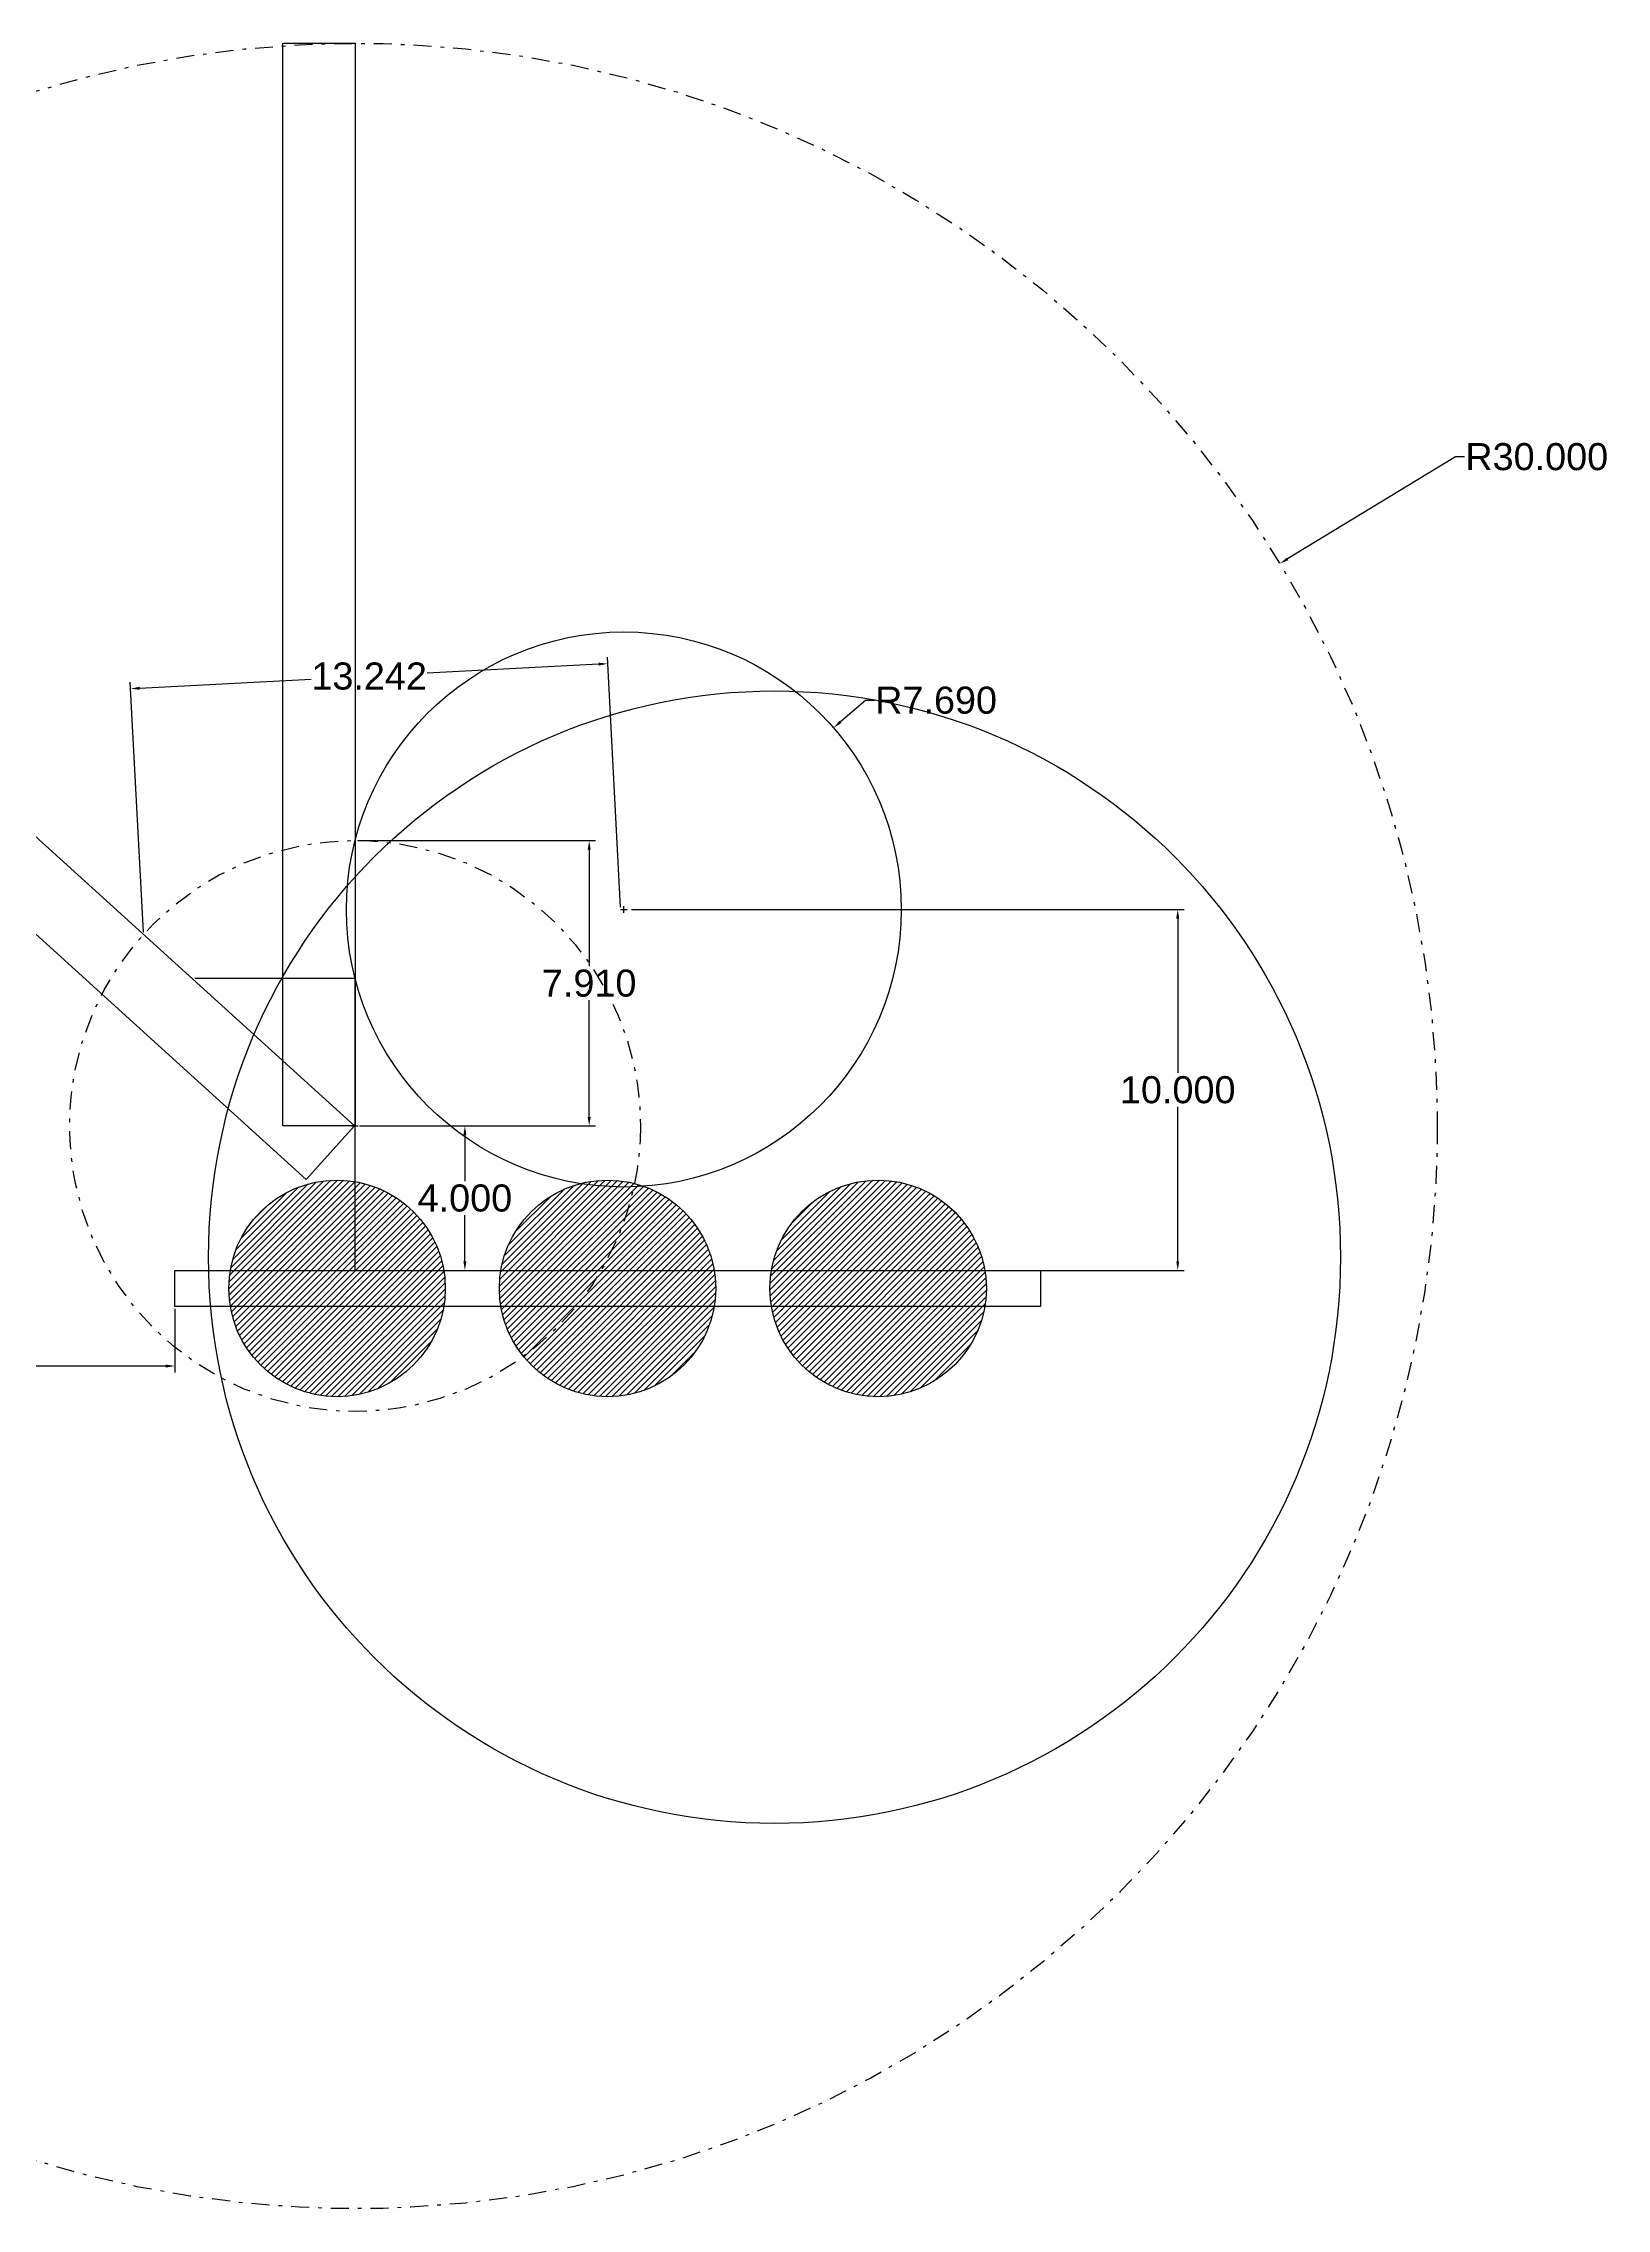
# Model space of a CAD drawing. Header units: inches. Extents: x -6.6 to 66.7, y -20 to 41.3.
# Drawn here: x 23.4 to 66.7, y -20 to 40 of the extents above; entities that cross this region are included whole.
import ezdxf

# ---------------------------------------------------------------- set-up
doc = ezdxf.new("R2010")
doc.units = ezdxf.units.IN
doc.header["$MEASUREMENT"] = 0
doc.linetypes.add('DASHDOT', pattern=[1, 0.5, -0.25, 0, -0.25])
doc.styles.get("Standard").update_dxf_attribs({"font": 'arial.ttf', "height": 0.75})
doc.dimstyles.get("Standard").update_dxf_attribs({"dimtxt": 0.18, "dimasz": 0.25, "dimexe": 0.18, "dimexo": 0.0625, "dimgap": 0.09, "dimtad": 0, "dimtih": 1, "dimtoh": 1, "dimdec": 3, "dimzin": 0, "dimdsep": 46, "dimtxsty": 'Standard', "dimcen": 0.09, "dimadec": 0, "dimazin": 0, "dimtfac": 1, "dimtdec": 4, "dimtofl": 0, "dimtmove": 0, "dimatfit": 3, "dimfxl": 1, "dimtolj": 1, "dimtzin": 0, "dimarcsym": 0})
pattern_1 = [(45, (16.4796, 0), (-0.08838835, 0.08838835), [])]

# ---------------------------------------------------------------- blocks, each defined once
blk = doc.blocks.new('*D9')
at = {"color": 0, "lineweight": -2}
for p, q in [((32.126, 9.992), (35.225, 9.992)), ((35.045, 9.742), (35.045, 8.465)), ((35.045, 6.242), (35.045, 7.519)), ((32.064, 5.992), (35.225, 5.992))]:
    blk.add_line(p, q, dxfattribs=at)
at = {"color": 0}
for points in [[(35.087, 9.742), (35.003, 9.742), (35.045, 9.992)], [(35.003, 6.242), (35.087, 6.242), (35.045, 5.992)]]:
    blk.add_solid(points, dxfattribs=at)
at = {"layer": 'Defpoints', "color": 0}
for p in [(32.064, 9.992), (35.045, 9.992), (32.001, 5.992)]:
    blk.add_point(p, dxfattribs=at)
at = {"color": 0, "insert": (35.045, 7.992), "char_height": 0.75, "attachment_point": 5}
blk.add_mtext('\\A1;4.000', dxfattribs=at)
blk = doc.blocks.new('*D10')
at = {"color": 0, "lineweight": -2}
for p, q in [((7.001, 4.929), (7.001, 3.161)), ((27.001, 4.929), (27.001, 3.161)), ((7.251, 3.341), (15.351, 3.341)), ((26.751, 3.341), (18.651, 3.341))]:
    blk.add_line(p, q, dxfattribs=at)
at = {"color": 0}
for points in [[(7.251, 3.382), (7.251, 3.299), (7.001, 3.341)], [(26.751, 3.299), (26.751, 3.382), (27.001, 3.341)]]:
    blk.add_solid(points, dxfattribs=at)
at = {"layer": 'Defpoints', "color": 0}
for p in [(7.001, 4.992), (27.001, 4.992), (7.001, 3.341)]:
    blk.add_point(p, dxfattribs=at)
at = {"color": 0, "insert": (17.001, 3.341), "char_height": 0.75, "attachment_point": 5}
blk.add_mtext('\\A1;20.000', dxfattribs=at)
blk = doc.blocks.new('*D11')
at = {"color": 0, "lineweight": -2}
for p, q in [((62.506, 28.534), (57.85, 25.704)), ((62.756, 28.534), (62.506, 28.534))]:
    blk.add_line(p, q, dxfattribs=at)
at = {"color": 0}
for p, q in [((31.911, 9.992), (32.091, 9.992)), ((32.001, 9.902), (32.001, 10.082))]:
    blk.add_line(p, q, dxfattribs=at)
blk.add_solid([(57.829, 25.74), (57.872, 25.669), (57.637, 25.574)], dxfattribs=at)
at = {"layer": 'Defpoints', "color": 0}
for p in [(57.637, 25.574), (32.001, 9.992)]:
    blk.add_point(p, dxfattribs=at)
at = {"color": 0, "insert": (64.758, 28.534), "char_height": 0.75, "attachment_point": 5}
blk.add_mtext('\\A1;R30.000', dxfattribs=at)
blk = doc.blocks.new('*D12')
at = {"color": 0, "lineweight": -2}
for p, q in [((39.357, 16.054), (38.994, 22.981)), ((26.133, 15.361), (25.769, 22.288)), ((26.028, 22.121), (30.785, 22.371)), ((38.754, 22.788), (33.997, 22.539))]:
    blk.add_line(p, q, dxfattribs=at)
at = {"color": 0}
for points in [[(38.756, 22.747), (38.751, 22.83), (39.003, 22.801)], [(26.026, 22.163), (26.031, 22.08), (25.779, 22.108)]]:
    blk.add_solid(points, dxfattribs=at)
at = {"layer": 'Defpoints', "color": 0}
for p in [(25.779, 22.108), (39.36, 15.991), (26.136, 15.298)]:
    blk.add_point(p, dxfattribs=at)
at = {"color": 0, "insert": (32.391, 22.455), "char_height": 0.75, "attachment_point": 5}
blk.add_mtext('\\A1;13.242', dxfattribs=at)
blk = doc.blocks.new('*D14')
at = {"color": 0, "lineweight": -2}
for p, q in [((46.146, 21.786), (45.454, 21.187)), ((46.396, 21.786), (46.146, 21.786))]:
    blk.add_line(p, q, dxfattribs=at)
at = {"color": 0}
for p, q in [((39.36, 15.991), (39.54, 15.991)), ((39.45, 15.901), (39.45, 16.081))]:
    blk.add_line(p, q, dxfattribs=at)
blk.add_solid([(45.427, 21.219), (45.481, 21.156), (45.265, 21.024)], dxfattribs=at)
at = {"layer": 'Defpoints', "color": 0}
for p in [(45.265, 21.024), (39.45, 15.991)]:
    blk.add_point(p, dxfattribs=at)
at = {"color": 0, "insert": (48.107, 21.786), "char_height": 0.75, "attachment_point": 5}
blk.add_mtext('\\A1;R7.690', dxfattribs=at)
blk = doc.blocks.new('*D15')
at = {"color": 0, "lineweight": -2}
for p, q in [((39.664, 15.991), (54.985, 15.991)), ((54.805, 15.741), (54.805, 11.464)), ((54.805, 6.242), (54.805, 10.519)), ((39.664, 5.992), (54.985, 5.992))]:
    blk.add_line(p, q, dxfattribs=at)
at = {"color": 0}
for points in [[(54.847, 15.741), (54.764, 15.741), (54.805, 15.991)], [(54.764, 6.242), (54.847, 6.242), (54.805, 5.992)]]:
    blk.add_solid(points, dxfattribs=at)
at = {"layer": 'Defpoints', "color": 0}
for p in [(39.601, 15.991), (39.601, 5.992), (54.805, 5.992)]:
    blk.add_point(p, dxfattribs=at)
at = {"color": 0, "insert": (54.805, 10.992), "char_height": 0.75, "attachment_point": 5}
blk.add_mtext('\\A1;10.000', dxfattribs=at)
blk = doc.blocks.new('*D16')
at = {"color": 0, "lineweight": -2}
for p, q in [((32.064, 17.901), (38.67, 17.901)), ((38.49, 17.651), (38.49, 14.419)), ((38.49, 10.242), (38.49, 13.474)), ((32.189, 9.992), (38.67, 9.992))]:
    blk.add_line(p, q, dxfattribs=at)
at = {"color": 0}
for points in [[(38.532, 17.651), (38.449, 17.651), (38.49, 17.901)], [(38.449, 10.242), (38.532, 10.242), (38.49, 9.992)]]:
    blk.add_solid(points, dxfattribs=at)
at = {"layer": 'Defpoints', "color": 0}
for p in [(32.001, 17.901), (38.49, 17.901), (32.126, 9.992)]:
    blk.add_point(p, dxfattribs=at)
at = {"color": 0, "insert": (38.49, 13.946), "char_height": 0.75, "attachment_point": 5}
blk.add_mtext('\\A1;7.910', dxfattribs=at)

msp = doc.modelspace()

# ---------------------------------------------------------------- hatches: boundary and pattern name
h = msp.add_hatch()
h.set_pattern_fill('ANSI31', color=256, style=0)
h.set_pattern_definition(pattern_1)
edge = h.paths.add_edge_path()
edge.add_arc((31.501, 5.4917), 3, 0, 360)
h = msp.add_hatch()
h.set_pattern_fill('ANSI31', color=256, style=0)
h.set_pattern_definition(pattern_1)
edge = h.paths.add_edge_path()
edge.add_arc((39.001, 5.4917), 3, 0, 360)
h = msp.add_hatch()
h.set_pattern_fill('ANSI31', color=256, style=0)
h.set_pattern_definition(pattern_1)
edge = h.paths.add_edge_path()
edge.add_arc((46.501, 5.4917), 3, 0, 360)

# ---------------------------------------------------------------- linework, layer by layer
for p, q in [((32.001, 14.0817), (27.5578, 14.0817)), ((32.001, 10.0817), (32.001, 14.0817)), ((32.001, 5.9917), (32.001, 9.9917))]:
    msp.add_line(p, q)
for points in [[(30.001, 9.9917), (30.001, 39.9917), (32.001, 39.9917), (32.001, 9.9917)], [(31.9875, 9.9927), (9.7626, 30.1434), (8.4192, 28.6617), (30.6441, 8.511)], [(27.001, 4.9917), (27.001, 5.9917), (51.001, 5.9917), (51.001, 4.9917)]]:
    msp.add_lwpolyline(points, close=True)
at = {"linetype": 'DASHDOT'}
for radius in [30, 7.9096]:
    msp.add_circle((32.001, 9.9917), radius, dxfattribs=at)
for centre, radius in [((39.4501, 15.9914), 7.69), ((31.501, 5.4917), 3), ((39.001, 5.4917), 3), ((46.501, 5.4917), 3)]:
    msp.add_circle(centre, radius)
at = {"color": 5}
msp.add_circle((43.6281, 6.3557), 15.69, dxfattribs=at)

# ---------------------------------------------------------------- dimensions: what is measured, and where the dimension line sits
for center, mpoint, picture, middle in [((32.001, 9.9917), (57.6366, 25.5743), '*D11', (64.758, 28.5341)), ((39.4501, 15.9914), (45.265, 21.0237), '*D14', (48.107, 21.786))]:
    dim = msp.add_radius_dim(center=center, mpoint=mpoint, dimstyle='Standard')
    dim.commit()
    dim.dimension.update_dxf_attribs({"geometry": picture, "text_midpoint": middle, "dimtype": 164})
dim = msp.add_aligned_dim(p1=(39.3601, 15.9914), p2=(26.1358, 15.2983), distance=-6.8193, dimstyle='Standard')
dim.commit()
dim.dimension.update_dxf_attribs({"geometry": '*D12', "text_midpoint": (32.391, 22.4548)})
for base, p1, p2, picture, middle in [((38.49034, 17.90123), (32.12603, 9.99166), (32.00103, 17.90123), '*D16', (38.49034, 13.94644)), ((54.8052, 5.9917), (39.601, 15.9914), (39.601, 5.9917), '*D15', (54.8052, 10.9915)), ((35.045, 9.9917), (32.001, 5.9917), (32.0635, 9.9917), '*D9', (35.045, 7.9917))]:
    dim = msp.add_linear_dim(base=base, p1=p1, p2=p2, angle=90, dimstyle='Standard')
    dim.commit()
    dim.dimension.update_dxf_attribs({"geometry": picture, "text_midpoint": middle})
dim = msp.add_linear_dim(base=(7.001, 3.3406), p1=(27.001, 4.9917), p2=(7.001, 4.9917), dimstyle='Standard')
dim.commit()
dim.dimension.update_dxf_attribs({"geometry": '*D10', "text_midpoint": (17.001, 3.3406)})

doc.saveas('drawing.dxf')
